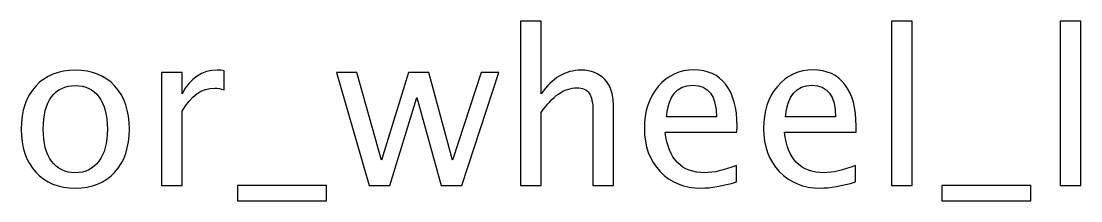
# Model space of a CAD drawing. Header units: centimetres. Extents: x -31.2 to 31.2, y -24.9 to 29.2.
# Drawn here: x 6.93 to 13.22, y 22.08 to 23.15 of the extents above; entities that cross this region are included whole.
import ezdxf

# ---------------------------------------------------------------- set-up
doc = ezdxf.new("R2010")
doc.units = ezdxf.units.CM
doc.header["$MEASUREMENT"] = 0
doc.layers.add('Layer 1', color=7, linetype='Continuous')

msp = doc.modelspace()

# ---------------------------------------------------------------- linework, layer by layer
at = {"layer": 'Layer 1'}
for points, knots in [([(9.89234, 22.17044), (9.89234, 22.17044), (9.89234, 23.14961), (9.89234, 23.14961), (9.89234, 23.14961), (9.89234, 23.14961), (10.01426, 23.14961), (10.01426, 23.14961), (10.01426, 23.14961), (10.01426, 23.14961), (10.01426, 22.71633), (10.01426, 22.71633), (10.01426, 22.71633), (10.07882, 22.81052), (10.15798, 22.85751), (10.25154, 22.85751), (10.25154, 22.85751), (10.31038, 22.85751), (10.35716, 22.8391), (10.39166, 22.80205), (10.39166, 22.80205), (10.42616, 22.76522), (10.44352, 22.71548), (10.44352, 22.65325), (10.44352, 22.65325), (10.44352, 22.65325), (10.44352, 22.17044), (10.44352, 22.17044), (10.44352, 22.17044), (10.44352, 22.17044), (10.3216, 22.17044), (10.3216, 22.17044), (10.3216, 22.17044), (10.3216, 22.17044), (10.3216, 22.61346), (10.3216, 22.61346), (10.3216, 22.61346), (10.3216, 22.66341), (10.31419, 22.69897), (10.29959, 22.72014), (10.29959, 22.72014), (10.28477, 22.74152), (10.26043, 22.7521), (10.22635, 22.7521), (10.22635, 22.7521), (10.15142, 22.7521), (10.08072, 22.70321), (10.01426, 22.60542), (10.01426, 22.60542), (10.01426, 22.60542), (10.01426, 22.17044), (10.01426, 22.17044), (10.01426, 22.17044), (10.01426, 22.17044), (9.89234, 22.17044), (9.89234, 22.17044)], [0, 0, 0, 0, 0.0666667, 0.0666667, 0.0666667, 0.0666667, 0.1333333, 0.1333333, 0.1333333, 0.1333333, 0.2, 0.2, 0.2, 0.2, 0.2666667, 0.2666667, 0.2666667, 0.2666667, 0.3333333, 0.3333333, 0.3333333, 0.3333333, 0.4, 0.4, 0.4, 0.4, 0.4666667, 0.4666667, 0.4666667, 0.4666667, 0.5333333, 0.5333333, 0.5333333, 0.5333333, 0.6, 0.6, 0.6, 0.6, 0.6666667, 0.6666667, 0.6666667, 0.6666667, 0.7333333, 0.7333333, 0.7333333, 0.7333333, 0.8, 0.8, 0.8, 0.8, 0.8666667, 0.8666667, 0.8666667, 0.8666667, 1, 1, 1, 1]), ([(12.09579, 22.17044), (12.09579, 22.17044), (12.09579, 23.14961), (12.09579, 23.14961), (12.09579, 23.14961), (12.09579, 23.14961), (12.21771, 23.14961), (12.21771, 23.14961), (12.21771, 23.14961), (12.21771, 23.14961), (12.21771, 22.17044), (12.21771, 22.17044), (12.21771, 22.17044), (12.21771, 22.17044), (12.09579, 22.17044), (12.09579, 22.17044)], [0, 0, 0, 0, 0.2, 0.2, 0.2, 0.2, 0.4, 0.4, 0.4, 0.4, 0.6, 0.6, 0.6, 0.6, 1, 1, 1, 1]), ([(13.09782, 22.17044), (13.09782, 22.17044), (13.09782, 23.14961), (13.09782, 23.14961), (13.09782, 23.14961), (13.09782, 23.14961), (13.21974, 23.14961), (13.21974, 23.14961), (13.21974, 23.14961), (13.21974, 23.14961), (13.21974, 22.17044), (13.21974, 22.17044), (13.21974, 22.17044), (13.21974, 22.17044), (13.09782, 22.17044), (13.09782, 22.17044)], [0, 0, 0, 0, 0.2, 0.2, 0.2, 0.2, 0.4, 0.4, 0.4, 0.4, 0.6, 0.6, 0.6, 0.6, 1, 1, 1, 1]), ([(7.24693, 22.1552), (7.14808, 22.1552), (7.06977, 22.18674), (7.01219, 22.24982), (7.01219, 22.24982), (6.95441, 22.31289), (6.92562, 22.39862), (6.92562, 22.50678), (6.92562, 22.50678), (6.92562, 22.61473), (6.95441, 22.70024), (7.01219, 22.76311), (7.01219, 22.76311), (7.06977, 22.82597), (7.14808, 22.85751), (7.24693, 22.85751), (7.24693, 22.85751), (7.34578, 22.85751), (7.4241, 22.82597), (7.48167, 22.76311), (7.48167, 22.76311), (7.53945, 22.70024), (7.56824, 22.61473), (7.56824, 22.50678), (7.56824, 22.50678), (7.56824, 22.39862), (7.53945, 22.31289), (7.48167, 22.24982), (7.48167, 22.24982), (7.4241, 22.18674), (7.34578, 22.1552), (7.24693, 22.1552)], [0, 0, 0, 0, 0.1111111, 0.1111111, 0.1111111, 0.1111111, 0.2222222, 0.2222222, 0.2222222, 0.2222222, 0.3333333, 0.3333333, 0.3333333, 0.3333333, 0.4444444, 0.4444444, 0.4444444, 0.4444444, 0.5555556, 0.5555556, 0.5555556, 0.5555556, 0.6666667, 0.6666667, 0.6666667, 0.6666667, 0.7777778, 0.7777778, 0.7777778, 0.7777778, 1, 1, 1, 1]), ([(7.75916, 22.17044), (7.75916, 22.17044), (7.75916, 22.84354), (7.75916, 22.84354), (7.75916, 22.84354), (7.75916, 22.84354), (7.88108, 22.84354), (7.88108, 22.84354), (7.88108, 22.84354), (7.88108, 22.84354), (7.88108, 22.71633), (7.88108, 22.71633), (7.88108, 22.71633), (7.92955, 22.81052), (7.99983, 22.85751), (8.09211, 22.85751), (8.09211, 22.85751), (8.1046, 22.85751), (8.11772, 22.85645), (8.13127, 22.85434), (8.13127, 22.85434), (8.13127, 22.85434), (8.13127, 22.74025), (8.13127, 22.74025), (8.13127, 22.74025), (8.1101, 22.74723), (8.09148, 22.75083), (8.07539, 22.75083), (8.07539, 22.75083), (7.99792, 22.75083), (7.93315, 22.70511), (7.88108, 22.61346), (7.88108, 22.61346), (7.88108, 22.61346), (7.88108, 22.17044), (7.88108, 22.17044), (7.88108, 22.17044), (7.88108, 22.17044), (7.75916, 22.17044), (7.75916, 22.17044)], [0, 0, 0, 0, 0.0909091, 0.0909091, 0.0909091, 0.0909091, 0.1818182, 0.1818182, 0.1818182, 0.1818182, 0.2727273, 0.2727273, 0.2727273, 0.2727273, 0.3636364, 0.3636364, 0.3636364, 0.3636364, 0.4545455, 0.4545455, 0.4545455, 0.4545455, 0.5454545, 0.5454545, 0.5454545, 0.5454545, 0.6363636, 0.6363636, 0.6363636, 0.6363636, 0.7272727, 0.7272727, 0.7272727, 0.7272727, 0.8181818, 0.8181818, 0.8181818, 0.8181818, 1, 1, 1, 1]), ([(11.17462, 22.19203), (11.09271, 22.16748), (11.02264, 22.1552), (10.96422, 22.1552), (10.96422, 22.1552), (10.86453, 22.1552), (10.78346, 22.18822), (10.72102, 22.25405), (10.72102, 22.25405), (10.65858, 22.31988), (10.62725, 22.40518), (10.62725, 22.51017), (10.62725, 22.51017), (10.62725, 22.61198), (10.65477, 22.69559), (10.71001, 22.76099), (10.71001, 22.76099), (10.76526, 22.82618), (10.83595, 22.85878), (10.9221, 22.85878), (10.9221, 22.85878), (11.00359, 22.85878), (11.06667, 22.82978), (11.11112, 22.77179), (11.11112, 22.77179), (11.15557, 22.71379), (11.1778, 22.63166), (11.1778, 22.52519), (11.1778, 22.52519), (11.1778, 22.52519), (11.17716, 22.48794), (11.17716, 22.48794), (11.17716, 22.48794), (11.17716, 22.48794), (10.75171, 22.48794), (10.75171, 22.48794), (10.75171, 22.48794), (10.76949, 22.32707), (10.84802, 22.24664), (10.98708, 22.24664), (10.98708, 22.24664), (11.0381, 22.24664), (11.10054, 22.26103), (11.17462, 22.28982), (11.17462, 22.28982), (11.17462, 22.28982), (11.17462, 22.19203), (11.17462, 22.19203)], [0, 0, 0, 0, 0.0769231, 0.0769231, 0.0769231, 0.0769231, 0.1538462, 0.1538462, 0.1538462, 0.1538462, 0.2307692, 0.2307692, 0.2307692, 0.2307692, 0.3076923, 0.3076923, 0.3076923, 0.3076923, 0.3846154, 0.3846154, 0.3846154, 0.3846154, 0.4615385, 0.4615385, 0.4615385, 0.4615385, 0.5384615, 0.5384615, 0.5384615, 0.5384615, 0.6153846, 0.6153846, 0.6153846, 0.6153846, 0.6923077, 0.6923077, 0.6923077, 0.6923077, 0.7692308, 0.7692308, 0.7692308, 0.7692308, 0.8461538, 0.8461538, 0.8461538, 0.8461538, 1, 1, 1, 1]), ([(11.88222, 22.19203), (11.80031, 22.16748), (11.73024, 22.1552), (11.67182, 22.1552), (11.67182, 22.1552), (11.57213, 22.1552), (11.49106, 22.18822), (11.42862, 22.25405), (11.42862, 22.25405), (11.36618, 22.31988), (11.33485, 22.40518), (11.33485, 22.51017), (11.33485, 22.51017), (11.33485, 22.61198), (11.36237, 22.69559), (11.41761, 22.76099), (11.41761, 22.76099), (11.47286, 22.82618), (11.54355, 22.85878), (11.6297, 22.85878), (11.6297, 22.85878), (11.71119, 22.85878), (11.77427, 22.82978), (11.81872, 22.77179), (11.81872, 22.77179), (11.86317, 22.71379), (11.8854, 22.63166), (11.8854, 22.52519), (11.8854, 22.52519), (11.8854, 22.52519), (11.88476, 22.48794), (11.88476, 22.48794), (11.88476, 22.48794), (11.88476, 22.48794), (11.45931, 22.48794), (11.45931, 22.48794), (11.45931, 22.48794), (11.47709, 22.32707), (11.55562, 22.24664), (11.69468, 22.24664), (11.69468, 22.24664), (11.7457, 22.24664), (11.80814, 22.26103), (11.88222, 22.28982), (11.88222, 22.28982), (11.88222, 22.28982), (11.88222, 22.19203), (11.88222, 22.19203)], [0, 0, 0, 0, 0.0769231, 0.0769231, 0.0769231, 0.0769231, 0.1538462, 0.1538462, 0.1538462, 0.1538462, 0.2307692, 0.2307692, 0.2307692, 0.2307692, 0.3076923, 0.3076923, 0.3076923, 0.3076923, 0.3846154, 0.3846154, 0.3846154, 0.3846154, 0.4615385, 0.4615385, 0.4615385, 0.4615385, 0.5384615, 0.5384615, 0.5384615, 0.5384615, 0.6153846, 0.6153846, 0.6153846, 0.6153846, 0.6923077, 0.6923077, 0.6923077, 0.6923077, 0.7692308, 0.7692308, 0.7692308, 0.7692308, 0.8461538, 0.8461538, 0.8461538, 0.8461538, 1, 1, 1, 1]), ([(8.99254, 22.17044), (8.99254, 22.17044), (8.7995, 22.84354), (8.7995, 22.84354), (8.7995, 22.84354), (8.7995, 22.84354), (8.91846, 22.84354), (8.91846, 22.84354), (8.91846, 22.84354), (8.91846, 22.84354), (9.06641, 22.32094), (9.06641, 22.32094), (9.06641, 22.32094), (9.06641, 22.32094), (9.22601, 22.84354), (9.22601, 22.84354), (9.22601, 22.84354), (9.22601, 22.84354), (9.34793, 22.84354), (9.34793, 22.84354), (9.34793, 22.84354), (9.34793, 22.84354), (9.48826, 22.32178), (9.48826, 22.32178), (9.48826, 22.32178), (9.48826, 22.32178), (9.65802, 22.84354), (9.65802, 22.84354), (9.65802, 22.84354), (9.65802, 22.84354), (9.76216, 22.84354), (9.76216, 22.84354), (9.76216, 22.84354), (9.76216, 22.84354), (9.54245, 22.17044), (9.54245, 22.17044), (9.54245, 22.17044), (9.54245, 22.17044), (9.42053, 22.17044), (9.42053, 22.17044), (9.42053, 22.17044), (9.42053, 22.17044), (9.27617, 22.69537), (9.27617, 22.69537), (9.27617, 22.69537), (9.27617, 22.69537), (9.11446, 22.17044), (9.11446, 22.17044), (9.11446, 22.17044), (9.11446, 22.17044), (8.99254, 22.17044), (8.99254, 22.17044)], [0, 0, 0, 0, 0.0714286, 0.0714286, 0.0714286, 0.0714286, 0.1428571, 0.1428571, 0.1428571, 0.1428571, 0.2142857, 0.2142857, 0.2142857, 0.2142857, 0.2857143, 0.2857143, 0.2857143, 0.2857143, 0.3571429, 0.3571429, 0.3571429, 0.3571429, 0.4285714, 0.4285714, 0.4285714, 0.4285714, 0.5, 0.5, 0.5, 0.5, 0.5714286, 0.5714286, 0.5714286, 0.5714286, 0.6428571, 0.6428571, 0.6428571, 0.6428571, 0.7142857, 0.7142857, 0.7142857, 0.7142857, 0.7857143, 0.7857143, 0.7857143, 0.7857143, 0.8571429, 0.8571429, 0.8571429, 0.8571429, 1, 1, 1, 1]), ([(7.24672, 22.24664), (7.30704, 22.24664), (7.35403, 22.26929), (7.38748, 22.3148), (7.38748, 22.3148), (7.42071, 22.36009), (7.43743, 22.42423), (7.43743, 22.50678), (7.43743, 22.50678), (7.43743, 22.58912), (7.42071, 22.65304), (7.38748, 22.69834), (7.38748, 22.69834), (7.35403, 22.74342), (7.30704, 22.76607), (7.24672, 22.76607), (7.24672, 22.76607), (7.18618, 22.76607), (7.13919, 22.74342), (7.10617, 22.69834), (7.10617, 22.69834), (7.07294, 22.65304), (7.05643, 22.58912), (7.05643, 22.50678), (7.05643, 22.50678), (7.05643, 22.42423), (7.07294, 22.36009), (7.10617, 22.3148), (7.10617, 22.3148), (7.13919, 22.26929), (7.18618, 22.24664), (7.24672, 22.24664)], [0, 0, 0, 0, 0.1111111, 0.1111111, 0.1111111, 0.1111111, 0.2222222, 0.2222222, 0.2222222, 0.2222222, 0.3333333, 0.3333333, 0.3333333, 0.3333333, 0.4444444, 0.4444444, 0.4444444, 0.4444444, 0.5555556, 0.5555556, 0.5555556, 0.5555556, 0.6666667, 0.6666667, 0.6666667, 0.6666667, 0.7777778, 0.7777778, 0.7777778, 0.7777778, 1, 1, 1, 1]), ([(10.75806, 22.57938), (10.75806, 22.57938), (11.05524, 22.57938), (11.05524, 22.57938), (11.05524, 22.57938), (11.05524, 22.70469), (11.00846, 22.76734), (10.91512, 22.76734), (10.91512, 22.76734), (10.82114, 22.76734), (10.76886, 22.70469), (10.75806, 22.57938)], [0, 0, 0, 0, 0.25, 0.25, 0.25, 0.25, 0.5, 0.5, 0.5, 0.5, 1, 1, 1, 1]), ([(11.46566, 22.57938), (11.46566, 22.57938), (11.76284, 22.57938), (11.76284, 22.57938), (11.76284, 22.57938), (11.76284, 22.70469), (11.71606, 22.76734), (11.62272, 22.76734), (11.62272, 22.76734), (11.52874, 22.76734), (11.47646, 22.70469), (11.46566, 22.57938)], [0, 0, 0, 0, 0.25, 0.25, 0.25, 0.25, 0.5, 0.5, 0.5, 0.5, 1, 1, 1, 1]), ([(8.21022, 22.079), (8.21022, 22.079), (8.21022, 22.17044), (8.21022, 22.17044), (8.21022, 22.17044), (8.21022, 22.17044), (8.73854, 22.17044), (8.73854, 22.17044), (8.73854, 22.17044), (8.73854, 22.17044), (8.73854, 22.079), (8.73854, 22.079), (8.73854, 22.079), (8.73854, 22.079), (8.21022, 22.079), (8.21022, 22.079)], [0, 0, 0, 0, 0.2, 0.2, 0.2, 0.2, 0.4, 0.4, 0.4, 0.4, 0.6, 0.6, 0.6, 0.6, 1, 1, 1, 1]), ([(12.39424, 22.079), (12.39424, 22.079), (12.39424, 22.17044), (12.39424, 22.17044), (12.39424, 22.17044), (12.39424, 22.17044), (12.92256, 22.17044), (12.92256, 22.17044), (12.92256, 22.17044), (12.92256, 22.17044), (12.92256, 22.079), (12.92256, 22.079), (12.92256, 22.079), (12.92256, 22.079), (12.39424, 22.079), (12.39424, 22.079)], [0, 0, 0, 0, 0.2, 0.2, 0.2, 0.2, 0.4, 0.4, 0.4, 0.4, 0.6, 0.6, 0.6, 0.6, 1, 1, 1, 1])]:
    msp.add_open_spline(points, degree=3, knots=knots, dxfattribs=at)

doc.saveas('drawing.dxf')
